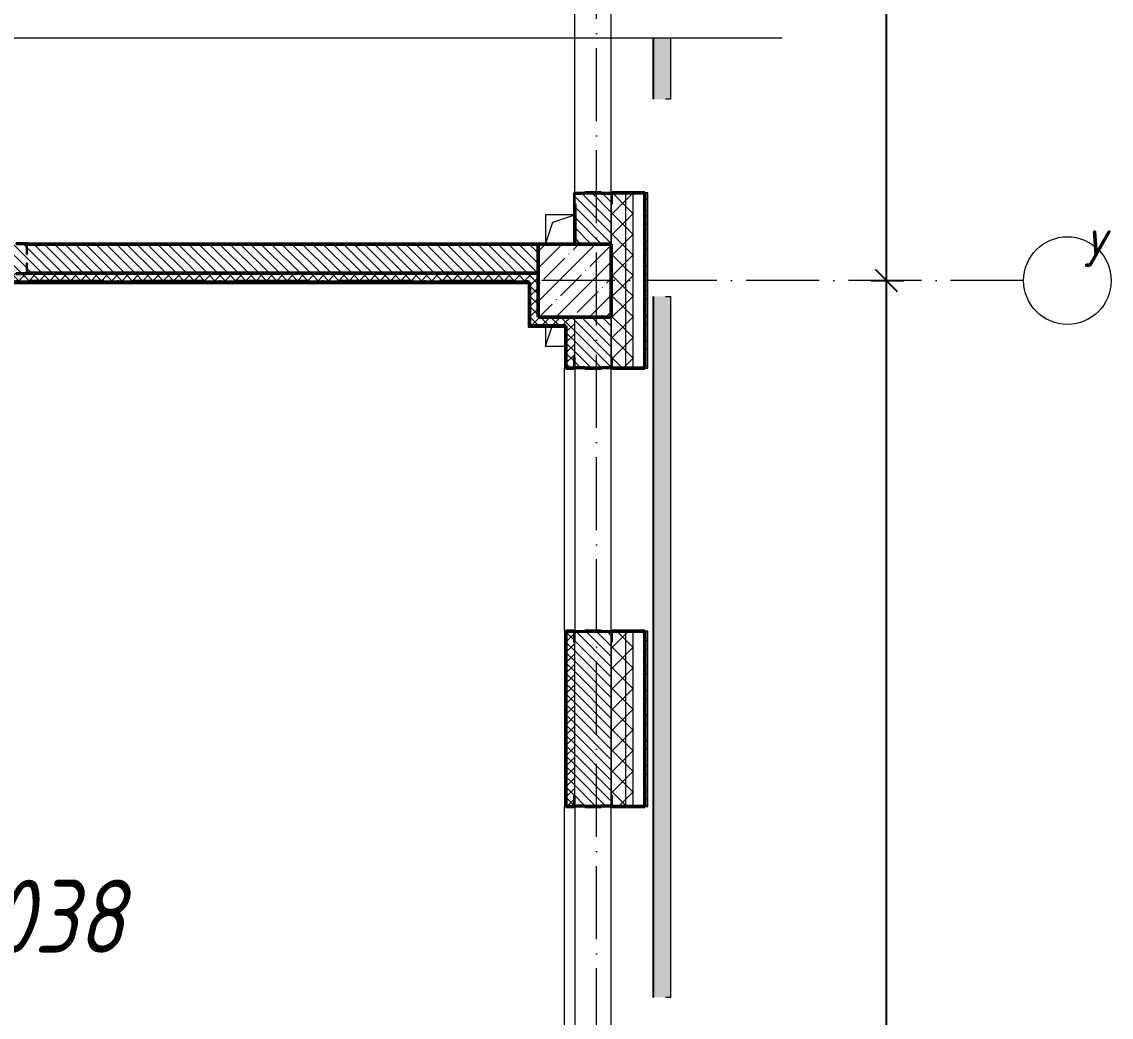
# Model space of a CAD drawing. Header units: millimetres. Extents: x -401725 to 250493, y 305116 to 802890.
# Drawn here: x 81553 to 89015, y 339830 to 346646 of the extents above; entities that cross this region are included whole.
import ezdxf

# ---------------------------------------------------------------- set-up
doc = ezdxf.new("R2010")
doc.units = ezdxf.units.MM
doc.linetypes.add('50_200_ШТРИХ_1Т_ш5_п1_п1_', pattern=[700, 500, -100, 0, -100])
for name, color, linetype, lineweight in [('A-____-____-DIMS', 7, 'Continuous', 9), ('A-DETL-GENF-OTLN', 7, 'Continuous', 9), ('A-GENM-____-MCUT', 7, 'Continuous', 25), ('A-GENM-____-OTLN', 7, 'Continuous', 9), ('A-GENM-____-OTLN-1', 7, 'Continuous', 25), ('A-GLAZ-____-OTLN', 7, 'Continuous', 9), ('A-WALL-____-MCUT-2', 7, 'Continuous', 50), ('A-WALL-____-MCUT-3', 7, 'Continuous', 9), ('A-WALL-____-OTLN', 7, 'Continuous', 9), ('A-WALL-____-PATT-1', 7, 'Continuous', 9), ('A-WALL-FNSH-MCUT-1', 7, 'Continuous', 9), ('S-COLS-____-MCUT', 7, 'Continuous', 50), ('S-COLS-____-OTLN', 7, 'Continuous', 9), ('S-GRID-____-IDEN', 7, 'Continuous', 9), ('S-GRID-____-OTLN-1', 7, '50_200_ШТРИХ_1Т_ш5_п1_п1_', 9), ('Марки помещений', 7, 'Continuous', 9)]:
    doc.layers.add(name, color=color, linetype=linetype, lineweight=lineweight)
doc.layers.add('A-GLAZ-____-OTLN-1', color=7, linetype='Continuous', lineweight=9, true_color=0xc0c0c0)
doc.layers.add('A-WALL-____-PATT-2', color=7, linetype='Continuous', lineweight=9, true_color=0x787878)
doc.styles.add('ISOCPEUR_I', font='isocpeui.ttf', dxfattribs={"width": 0.9, "height": 2.5})
doc.styles.add('ISOCPEUR_I_3', font='isocpeui.ttf', dxfattribs={"width": 0.85, "height": 2.2})
doc.dimstyles.new('ISO-2_5_0_9К_БОЛЬШОЙ_ОСИ', dxfattribs={"dimscale": 304.8, "dimtxt": 248.995294, "dimasz": 0.492126, "dimexe": 0.393701, "dimexo": 0, "dimgap": 0, "dimtad": 1, "dimdec": 0, "dimzin": 0, "dimdsep": 46, "dimtxsty": 'ISOCPEUR_I', "dimblk1": 'OBLIQUE', "dimblk2": 'OBLIQUE', "dimsah": 1, "dimcen": 0.09, "dimdle": 0.393701, "dimazin": 0, "dimtfac": 1, "dimtdec": 4, "dimtix": 1, "dimtmove": 0, "dimatfit": 3, "dimfxl": 1, "dimtvp": 1, "dimtolj": 1, "dimtzin": 0, "dimarcsym": 2})
pattern_1 = [(135, (-15659.08, 310542.9), (-35.35534, -35.35534), [])]
pattern_2 = [(45, (-15659.08, 310542.9), (-35.35534, 35.35534), []), (135, (-15659.08, 310542.9), (-35.35534, -35.35534), [])]
pattern_3 = [(45, (-15659.08, 310542.9), (-70.71068, 70.71068), []), (135, (-15659.08, 310542.9), (-70.71068, -70.71068), [])]

# ---------------------------------------------------------------- blocks, each defined once
blk = doc.blocks.new('BSC_Колонна _Прямоугольная - 500х500-V28-АР1_План отверстий 2 этажа в осях 1-64_А-ГГ')
at = {"layer": 'S-COLS-____-OTLN'}
h = blk.add_hatch(dxfattribs=at)
h.set_pattern_fill('FP_57', color=256, style=0, pattern_type=2)
h.set_pattern_definition([(45, (-101000, -34331.04), (-114.04925, 114.04925), []), (45, (-100885.95, -34331.04), (-114.04925, 114.04925), [201.613, -40.323, 3.353, -36.97])])
h.paths.add_polyline_path([(-250, -250), (250, -250), (250, 250), (-250, 250), (-250, -55.4)], flags=0)
at = {"layer": 'S-COLS-____-MCUT'}
for p, q in [((250, 250), (-250, 250)), ((-250, 250), (-250, -250)), ((250, -250), (250, 250)), ((-250, -250), (250, -250))]:
    blk.add_line(p, q, dxfattribs=at)
blk = doc.blocks.new('Фахверк_СКБ_Уголок - 250_2700-27497298-АР1_План отверстий 2 этажа в осях 1-64_А-ГГ')
at = {"layer": 'A-GENM-____-MCUT'}
for p, q in [((200, 181), (125, 181)), ((125, 181), (125, 106)), ((131, 106), (131, 175)), ((131, 175), (200, 175)), ((200, 175), (200, 181)), ((125, 106), (131, 106)), ((131, -6), (125, -6)), ((125, -6), (125, -81)), ((131, -75), (131, -6)), ((125, -81), (200, -81)), ((200, -75), (131, -75)), ((200, -81), (200, -75))]:
    blk.add_line(p, q, dxfattribs=at)
blk = doc.blocks.new('Фахверк_СКБ_Уголок - 200_3550-28267367-АР1_План отверстий 2 этажа в осях 1-64_А-ГГ')
at = {"layer": 'A-GENM-____-MCUT'}
for p, q in [((200, 156), (125, 156)), ((125, 156), (125, 81)), ((131, 81), (131, 150)), ((131, 150), (200, 150)), ((200, 150), (200, 156)), ((125, 81), (131, 81)), ((131, 19), (125, 19)), ((125, 19), (125, -56)), ((131, -50), (131, 19)), ((125, -56), (200, -56)), ((200, -50), (131, -50)), ((200, -56), (200, -50))]:
    blk.add_line(p, q, dxfattribs=at)
blk = doc.blocks.new('AR_Отверстие прямоугольное _в плите_ - AR_Отверстие прямоугольное _в плите_-V168-АР1_План отверстий 2 этажа в осях 1-64_А-ГГ')
at = {"layer": 'A-GENM-____-OTLN'}
for p, q in [((100, 100), (-100, 100)), ((-100, 100), (-100, -100)), ((-50, 50), (100, 100)), ((-100, -100), (-50, 50))]:
    blk.add_line(p, q, dxfattribs=at)
blk = doc.blocks.new('AR_Отверстие прямоугольное _в плите_ - AR_Отверстие прямоугольное _в плите_-30511571-АР1_План отверстий 2 этажа в осях 1-64_А-ГГ')
at = {"layer": 'A-GENM-____-OTLN'}
for p, q in [((-100, 30), (-100, -100)), ((-100, -100), (-56.7, 30)), ((-100, -100), (30, -100))]:
    blk.add_line(p, q, dxfattribs=at)
blk = doc.blocks.new('Отлив_СКБ - Отлив витража_120_НВФ-V196-АР1_План отверстий 2 этажа в осях 1-64_А-ГГ')
at = {"layer": 'A-GLAZ-____-OTLN-1'}
for points in [[(0, -2), (420.1, -2), (420.1, 0), (0, 0)], [(0, -63), (0, -120), (420.1, -120), (420.1, -2), (0, -2)]]:
    blk.add_hatch(color=256, dxfattribs=at).paths.add_polyline_path(points, flags=0)
at = {"layer": 'A-GLAZ-____-OTLN'}
for p, q in [((0, 0), (420.1, 0)), ((420.1, -2), (0, -2)), ((0, -120), (0, -83)), ((0, -120), (420.1, -120))]:
    blk.add_line(p, q, dxfattribs=at)
blk = doc.blocks.new('Отлив_СКБ - Отлив витража_120_НВФ-31885688-АР1_План отверстий 2 этажа в осях 1-64_А-ГГ')
at = {"layer": 'A-GLAZ-____-OTLN-1'}
for points in [[(4112.6, -2), (4800, -2), (4800, 0), (0, 0), (0, -2), (2345.2, -2)], [(4112.6, -120), (4800, -120), (4800, -2), (0, -2), (0, -120), (2345.2, -120)]]:
    blk.add_hatch(color=256, dxfattribs=at).paths.add_polyline_path(points, flags=0)
at = {"layer": 'A-GLAZ-____-OTLN'}
for p, q in [((0, 0), (4800, 0)), ((4800, -2), (0, -2)), ((0, -120), (0, -83)), ((0, -120), (4800, -120)), ((4800, -83), (4800, -120))]:
    blk.add_line(p, q, dxfattribs=at)
blk = doc.blocks.new('DET_L_Линия разрыва - М100-27490010-АР1_План отверстий 2 этажа в осях 1-64_А-ГГ')
at = {"layer": 'A-DETL-GENF-OTLN'}
blk.add_line((14100, 0), (0, 0), dxfattribs=at)
blk = doc.blocks.new('Ось сетки - Круг_Ø6_00__ISO-2_5_0_9K_-25732049-АР1_План отверстий 2 этажа в осях 1-64_А-ГГ')
at = {"layer": 'S-GRID-____-IDEN'}
blk.add_circle((0, 0), 3, dxfattribs=at)
blk = doc.blocks.new('_Oblique')
at = {"color": 0, "linetype": 'ByBlock', "lineweight": -2}
blk.add_line((-0.5, -0.5), (0.5, 0.5), dxfattribs=at)
blk = doc.blocks.new('*D9390')
at = {"layer": 'A-____-____-DIMS', "color": 0, "lineweight": -2, "transparency": 16777216}
for p, q in [((87475.2, 338753.9), (87475.2, 344993.9)), ((87369.1, 344873.9), (87595.2, 344873.9)), ((87369.1, 338873.9), (87595.2, 338873.9))]:
    blk.add_line(p, q, dxfattribs=at)
at = {"layer": 'Defpoints', "color": 0, "transparency": 16777216}
for p in [(87369.1, 344873.9), (87475.2, 344873.9), (87369.1, 338873.9)]:
    blk.add_point(p, dxfattribs=at)
at = {"layer": 'A-____-____-DIMS', "color": 0, "lineweight": -2, "transparency": 16777216, "xscale": 150, "yscale": 150, "zscale": 150}
for p, rotation in [((87475.2, 344873.9), 90), ((87475.2, 338873.9), 270)]:
    blk.add_blockref('_Oblique', p, dxfattribs=dict(at, rotation=rotation))
at = {"layer": 'A-____-____-DIMS', "color": 0, "transparency": 16777216, "insert": (87473.9, 341873.9), "char_height": 2.5, "width": 758.478, "attachment_point": 5, "rotation": 90, "style": 'ISOCPEUR_I'}
blk.add_mtext('\\A1;6000', dxfattribs=at)
blk = doc.blocks.new('*D9391')
at = {"layer": 'A-____-____-DIMS', "color": 0, "lineweight": -2, "transparency": 16777216}
for p, q in [((87475.2, 344753.9), (87475.2, 347993.9)), ((87369.1, 347873.9), (87595.2, 347873.9)), ((87369.1, 344873.9), (87595.2, 344873.9))]:
    blk.add_line(p, q, dxfattribs=at)
at = {"layer": 'Defpoints', "color": 0, "transparency": 16777216}
for p in [(87369.1, 347873.9), (87475.2, 347873.9), (87369.1, 344873.9)]:
    blk.add_point(p, dxfattribs=at)
at = {"layer": 'A-____-____-DIMS', "color": 0, "lineweight": -2, "transparency": 16777216, "xscale": 150, "yscale": 150, "zscale": 150}
for p, rotation in [((87475.2, 347873.9), 90), ((87475.2, 344873.9), 270)]:
    blk.add_blockref('_Oblique', p, dxfattribs=dict(at, rotation=rotation))
at = {"layer": 'A-____-____-DIMS', "color": 0, "transparency": 16777216, "insert": (87473.9, 346373.9), "char_height": 2.5, "width": 758.478, "attachment_point": 5, "rotation": 90, "style": 'ISOCPEUR_I'}
blk.add_mtext('\\A1;3000', dxfattribs=at)

msp = doc.modelspace()

# ---------------------------------------------------------------- hatches: boundary and pattern name
at = {"layer": 'A-WALL-____-PATT-1'}
h = msp.add_hatch(dxfattribs=at)
h.set_pattern_fill('FP_1', color=256, style=0, pattern_type=2)
h.set_pattern_definition(pattern_3)
h.paths.add_polyline_path([(85690.9187, 308523.9433), (85690.9187, 309473.9433), (85596.9187, 309473.9433), (85596.9187, 309398.9433), (85590.9187, 309398.9433), (85590.9187, 308523.9433)], flags=0)
h.paths.add_polyline_path([(85596.9187, 311273.9433), (85690.9187, 311273.9433), (85690.9187, 312473.9433), (85596.9187, 312473.9433), (85596.9187, 312398.9433), (85590.9187, 312398.9433), (85590.9187, 311348.9433), (85596.9187, 311348.9433), (85596.9187, 311278.8098)], flags=0)
h.paths.add_polyline_path([(85596.9187, 314273.9433), (85690.9187, 314273.9433), (85690.9187, 315473.9433), (85596.9187, 315473.9433), (85596.9187, 315398.9433), (85590.9187, 315398.9433), (85590.9187, 314348.9433), (85596.9187, 314348.9433), (85596.9187, 314279.9433)], flags=0)
h.paths.add_polyline_path([(85690.9187, 317273.9433), (85690.9187, 318473.9433), (85596.9187, 318473.9433), (85596.9187, 318398.9433), (85590.9187, 318398.9433), (85590.9187, 317348.9433), (85596.9187, 317348.9433), (85596.9187, 317273.9433)], flags=0)
h.paths.add_polyline_path([(85690.9187, 320273.9433), (85690.9187, 321473.9433), (85596.9187, 321473.9433), (85596.9187, 321398.9433), (85590.9187, 321398.9433), (85590.9187, 320348.9433), (85596.9187, 320348.9433), (85596.9187, 320273.9433)], flags=0)
h.paths.add_polyline_path([(85690.9187, 323273.9433), (85690.9187, 324473.9433), (85596.9187, 324473.9433), (85596.9187, 324398.9433), (85590.9187, 324398.9433), (85590.9187, 323348.9433), (85596.9187, 323348.9433), (85596.9187, 323273.9433)], flags=0)
h.paths.add_polyline_path([(85596.9187, 326273.9433), (85690.9187, 326273.9433), (85690.9187, 327473.9433), (85596.9187, 327473.9433), (85596.9187, 327398.9433), (85590.9187, 327398.9433), (85590.9187, 326348.9433), (85596.9187, 326348.9433), (85596.9187, 326279.9433)], flags=0)
h.paths.add_polyline_path([(85596.9187, 329273.9433), (85690.9187, 329273.9433), (85690.9187, 330473.9433), (85596.9187, 330473.9433), (85596.9187, 330398.9433), (85590.9187, 330398.9433), (85590.9187, 329348.9433), (85596.9187, 329348.9433), (85596.9187, 329279.9433)], flags=0)
h.paths.add_polyline_path([(85690.9187, 335273.9433), (85690.9187, 336473.9433), (85596.9187, 336473.9433), (85596.9187, 336398.9433), (85590.9187, 336398.9433), (85590.9187, 335348.9433), (85596.9187, 335348.9433), (85596.9187, 335273.9433)], flags=0)
h.paths.add_polyline_path([(85596.9187, 338273.9433), (85690.9187, 338273.9433), (85690.9187, 339473.9433), (85596.9187, 339473.9433), (85596.9187, 339398.9433), (85590.9187, 339398.9433), (85590.9187, 338348.9433), (85596.9187, 338348.9433), (85596.9187, 338279.9433)], flags=0)
h.paths.add_polyline_path([(85596.9187, 341273.9433), (85690.9187, 341273.9433), (85690.9187, 342473.9433), (85596.9187, 342473.9433), (85596.9187, 342398.9433), (85590.9187, 342398.9433), (85590.9187, 341348.9433), (85596.9187, 341348.9433), (85596.9187, 341279.9433)], flags=0)
h.paths.add_polyline_path([(85690.9187, 344273.9433), (85690.9187, 345473.9433), (85596.9187, 345473.9433), (85596.9187, 345398.9433), (85590.9187, 345398.9433), (85590.9187, 344348.9433), (85596.9187, 344348.9433), (85596.9187, 344273.9433)], flags=0)
h.paths.add_polyline_path([(85596.9187, 347273.9433), (85690.9187, 347273.9433), (85690.9187, 348473.9433), (85596.9187, 348473.9433), (85596.9187, 348398.9433), (85590.9187, 348398.9433), (85590.9187, 347348.9433), (85596.9187, 347348.9433), (85596.9187, 347279.9433)], flags=0)
h.paths.add_polyline_path([(85690.9187, 350273.9433), (85690.9187, 351473.9433), (85596.9187, 351473.9433), (85596.9187, 351398.9433), (85590.9187, 351398.9433), (85590.9187, 350348.9433), (85596.9187, 350348.9433), (85596.9187, 350273.9433)], flags=0)
h.paths.add_polyline_path([(85596.9187, 356273.9433), (85690.9187, 356273.9433), (85690.9187, 357338.9433), (85590.9187, 357338.9433), (85590.9187, 356348.9433), (85596.9187, 356348.9433), (85596.9187, 356279.9433)], flags=0)
h = msp.add_hatch(dxfattribs=at)
h.set_pattern_fill('FP_1', color=256, style=0, pattern_type=2)
h.set_pattern_definition(pattern_3)
h.paths.add_polyline_path([(85690.9187, 308473.9433), (85740.9187, 308473.9433), (85740.9187, 309473.9433), (85690.9187, 309473.9433), (85690.9187, 308523.9433)], flags=0)
h.paths.add_polyline_path([(85690.9187, 311273.9433), (85740.9187, 311273.9433), (85740.9187, 312473.9433), (85690.9187, 312473.9433), (85690.9187, 311278.8098)], flags=0)
h.paths.add_polyline_path([(85740.9187, 314273.9433), (85740.9187, 315473.9433), (85690.9187, 315473.9433), (85690.9187, 314273.9433)], flags=0)
h.paths.add_polyline_path([(85690.9187, 317273.9433), (85740.9187, 317273.9433), (85740.9187, 318473.9433), (85690.9187, 318473.9433), (85690.9187, 317298.7678)], flags=0)
h.paths.add_polyline_path([(85690.9187, 320273.9433), (85740.9187, 320273.9433), (85740.9187, 321473.9433), (85690.9187, 321473.9433), (85690.9187, 320738.7438)], flags=0)
h.paths.add_polyline_path([(85740.9187, 323273.9433), (85740.9187, 324473.9433), (85690.9187, 324473.9433), (85690.9187, 323273.9433)], flags=0)
h.paths.add_polyline_path([(85690.9187, 326273.9433), (85740.9187, 326273.9433), (85740.9187, 327473.9433), (85690.9187, 327473.9433), (85690.9187, 326758.7018)], flags=0)
h.paths.add_polyline_path([(85690.9187, 329273.9433), (85740.9187, 329273.9433), (85740.9187, 330473.9433), (85690.9187, 330473.9433), (85690.9187, 330198.6778)], flags=0)
h.paths.add_polyline_path([(85740.9187, 335273.9433), (85740.9187, 336473.9433), (85690.9187, 336473.9433), (85690.9187, 335273.9433)], flags=0)
h.paths.add_polyline_path([(85740.9187, 338273.9433), (85740.9187, 339473.9433), (85690.9187, 339473.9433), (85690.9187, 338273.9433)], flags=0)
h.paths.add_polyline_path([(85740.9187, 341273.9433), (85740.9187, 342473.9433), (85690.9187, 342473.9433), (85690.9187, 341273.9433)], flags=0)
h.paths.add_polyline_path([(85740.9187, 344273.9433), (85740.9187, 345473.9433), (85690.9187, 345473.9433), (85690.9187, 344273.9433)], flags=0)
h.paths.add_polyline_path([(85690.9187, 347273.9433), (85740.9187, 347273.9433), (85740.9187, 348473.9433), (85690.9187, 348473.9433), (85690.9187, 347398.5577)], flags=0)
h.paths.add_polyline_path([(85740.9187, 350273.9433), (85740.9187, 351473.9433), (85690.9187, 351473.9433), (85690.9187, 350273.9433)], flags=0)
h.paths.add_polyline_path([(85690.9187, 356273.9433), (85740.9187, 356273.9433), (85740.9187, 357338.9433), (85690.9187, 357338.9433), (85690.9187, 356858.4916)], flags=0)
h = msp.add_hatch(dxfattribs=at)
h.set_pattern_fill('FP_3', color=256, style=0, pattern_type=2)
h.set_pattern_definition([(45, (-15659.08, 310542.9), (-85.53659, 85.53659), []), (45, (-15602.06, 310542.9), (-85.53659, 85.53659), [])])
h.paths.add_polyline_path([(85820.9187, 308373.9433), (85840.9187, 308373.9433), (85840.9187, 309473.9433), (85820.9187, 309473.9433), (85820.9187, 308393.9433)], flags=0)
h.paths.add_polyline_path([(85840.9187, 311273.9433), (85840.9187, 312473.9433), (85820.9187, 312473.9433), (85820.9187, 311273.9433)], flags=0)
h.paths.add_polyline_path([(85840.9187, 314273.9433), (85840.9187, 315473.9433), (85820.9187, 315473.9433), (85820.9187, 314273.9433)], flags=0)
h.paths.add_polyline_path([(85840.9187, 317273.9433), (85840.9187, 318473.9433), (85820.9187, 318473.9433), (85820.9187, 317273.9433)], flags=0)
h.paths.add_polyline_path([(85820.9187, 320273.9433), (85840.9187, 320273.9433), (85840.9187, 321473.9433), (85820.9187, 321473.9433), (85820.9187, 320738.7438)], flags=0)
h.paths.add_polyline_path([(85820.9187, 323273.9433), (85840.9187, 323273.9433), (85840.9187, 324473.9433), (85820.9187, 324473.9433), (85820.9187, 323318.7258)], flags=0)
h.paths.add_polyline_path([(85820.9187, 326273.9433), (85840.9187, 326273.9433), (85840.9187, 327473.9433), (85820.9187, 327473.9433), (85820.9187, 326758.7018)], flags=0)
h.paths.add_polyline_path([(85820.9187, 329273.9433), (85840.9187, 329273.9433), (85840.9187, 330473.9433), (85820.9187, 330473.9433), (85820.9187, 330198.6778)], flags=0)
h.paths.add_polyline_path([(85840.9187, 335273.9433), (85840.9187, 336473.9433), (85820.9187, 336473.9433), (85820.9187, 335273.9433)], flags=0)
h.paths.add_polyline_path([(85820.9187, 338273.9433), (85840.9187, 338273.9433), (85840.9187, 339473.9433), (85820.9187, 339473.9433), (85820.9187, 338798.6177)], flags=0)
h.paths.add_polyline_path([(85820.9187, 341273.9433), (85840.9187, 341273.9433), (85840.9187, 342473.9433), (85820.9187, 342473.9433), (85820.9187, 342238.5937)], flags=0)
h.paths.add_polyline_path([(85820.9187, 344273.9433), (85840.9187, 344273.9433), (85840.9187, 345473.9433), (85820.9187, 345473.9433), (85820.9187, 344818.5757)], flags=0)
h.paths.add_polyline_path([(85840.9187, 347273.9433), (85840.9187, 348473.9433), (85820.9187, 348473.9433), (85820.9187, 347273.9433)], flags=0)
h.paths.add_polyline_path([(85820.9187, 350273.9433), (85840.9187, 350273.9433), (85840.9187, 351473.9433), (85820.9187, 351473.9433), (85820.9187, 350838.5337)], flags=0)
h.paths.add_polyline_path([(85840.9187, 356273.9433), (85840.9187, 357338.9433), (85820.9187, 357338.9433), (85820.9187, 356273.9433)], flags=0)
h = msp.add_hatch(dxfattribs=at)
h.set_pattern_fill('FP_6', color=256, style=0, pattern_type=2)
h.set_pattern_definition(pattern_1)
h.paths.add_polyline_path([(85521.9187, 345123.9433), (85590.9187, 345123.9433), (85590.9187, 345467.9433), (85521.9187, 345467.9433), (85521.9187, 345473.9433), (85409.9187, 345473.9433), (85409.9187, 345467.9433), (85340.9187, 345467.9433), (85340.9187, 345123.9433)], flags=0)
h.paths.add_polyline_path([(85521.9187, 347273.9433), (85521.9187, 347279.9433), (85590.9187, 347279.9433), (85590.9187, 347623.9433), (85340.9187, 347623.9433), (85340.9187, 347279.9433), (85409.9187, 347279.9433), (85409.9187, 347273.9433)], flags=0)
h = msp.add_hatch(dxfattribs=at)
h.set_pattern_fill('FP_6', color=256, style=0, pattern_type=2)
h.set_pattern_definition(pattern_1)
h.paths.add_polyline_path([(85090.9187, 344923.9433), (85090.9187, 345123.9433), (81590.9187, 345123.9433), (81590.9187, 345054.9433), (81584.9187, 345054.9433), (81584.9187, 345123.9433), (78090.9187, 345123.9433), (78090.9187, 344923.9433), (81584.9187, 344923.9433), (81584.9187, 344992.9433), (81590.9187, 344992.9433), (81590.9187, 344923.9433), (85072.6935, 344923.9433)], flags=0)
h = msp.add_hatch(dxfattribs=at)
h.set_pattern_fill('FP_6', color=256, style=0, pattern_type=2)
h.set_pattern_definition(pattern_1)
h.paths.add_polyline_path([(85521.9187, 339123.9433), (85590.9187, 339123.9433), (85590.9187, 339467.9433), (85521.9187, 339467.9433), (85521.9187, 339473.9433), (85409.9187, 339473.9433), (85409.9187, 339467.9433), (85340.9187, 339467.9433), (85340.9187, 339123.9433), (85514.5596, 339123.9433)], flags=0)
h.paths.add_polyline_path([(85521.9187, 341273.9433), (85521.9187, 341279.9433), (85590.9187, 341279.9433), (85590.9187, 342467.9433), (85521.9187, 342467.9433), (85521.9187, 342473.9433), (85409.9187, 342473.9433), (85409.9187, 342467.9433), (85340.9187, 342467.9433), (85340.9187, 341279.9433), (85409.9187, 341279.9433), (85409.9187, 341273.9433)], flags=0)
h.paths.add_polyline_path([(85521.9187, 344273.9433), (85521.9187, 344279.9433), (85590.9187, 344279.9433), (85590.9187, 344623.9433), (85340.9187, 344623.9433), (85340.9187, 344279.9433), (85409.9187, 344279.9433), (85409.9187, 344273.9433), (85514.5596, 344273.9433)], flags=0)
at = {"layer": 'A-WALL-____-PATT-2'}
h = msp.add_hatch(dxfattribs=at)
h.set_pattern_fill('FP_7', color=256, style=0, pattern_type=2)
h.set_pattern_definition(pattern_2)
h.paths.add_polyline_path([(85020.9187, 344863.9433), (85030.9187, 344863.9433), (85030.9187, 344923.9433), (81590.9187, 344923.9433), (81590.9187, 344917.9433), (81515.9187, 344917.9433), (81515.9187, 344923.9433), (78250.9187, 344923.9433), (78250.9187, 344863.9433), (83305.2292, 344863.9433)], flags=0)
h = msp.add_hatch(dxfattribs=at)
h.set_pattern_fill('FP_7', color=256, style=0, pattern_type=2)
h.set_pattern_definition(pattern_2)
h.paths.add_polyline_path([(85090.9187, 344563.9433), (85090.9187, 344923.9433), (85030.9187, 344923.9433), (85030.9187, 344563.9433), (85072.6935, 344563.9433)], flags=0)
h = msp.add_hatch(dxfattribs=at)
h.set_pattern_fill('FP_7', color=256, style=0, pattern_type=2)
h.set_pattern_definition(pattern_2)
h.paths.add_polyline_path([(85090.9187, 344563.9433), (85280.9187, 344563.9433), (85280.9187, 344623.9433), (85090.9187, 344623.9433)], flags=0)
h = msp.add_hatch(dxfattribs=at)
h.set_pattern_fill('FP_7', color=256, style=0, pattern_type=2)
h.set_pattern_definition(pattern_2)
h.paths.add_polyline_path([(85280.9187, 339123.9433), (85340.9187, 339123.9433), (85340.9187, 339398.9433), (85334.9187, 339398.9433), (85334.9187, 339473.9433), (85280.9187, 339473.9433), (85280.9187, 339183.9433)], flags=0)
h.paths.add_polyline_path([(85280.9187, 341273.9433), (85334.9187, 341273.9433), (85334.9187, 341348.9433), (85340.9187, 341348.9433), (85340.9187, 342398.9433), (85334.9187, 342398.9433), (85334.9187, 342473.9433), (85280.9187, 342473.9433), (85280.9187, 341279.9433)], flags=0)
h.paths.add_polyline_path([(85334.9187, 344273.9433), (85334.9187, 344348.9433), (85340.9187, 344348.9433), (85340.9187, 344623.9433), (85280.9187, 344623.9433), (85280.9187, 344273.9433)], flags=0)

# ---------------------------------------------------------------- linework, layer by layer
at = {"layer": 'A-WALL-____-MCUT-2'}
for p, q in [((85521.9187, 345473.9433), (85409.9187, 345473.9433)), ((85820.9187, 345473.9433), (85596.9187, 345473.9433)), ((85820.9187, 344273.9433), (85820.9187, 345473.9433)), ((85340.9187, 345398.9433), (85340.9187, 345123.9433)), ((85090.9187, 345123.9433), (81590.9187, 345123.9433)), ((81590.9187, 344923.9433), (85090.9187, 344923.9433)), ((78250.9187, 344863.9433), (85030.9187, 344863.9433)), ((85030.9187, 344563.9433), (85030.9187, 344863.9433)), ((85280.9187, 344563.9433), (85030.9187, 344563.9433)), ((85280.9187, 344273.9433), (85280.9187, 344563.9433)), ((85280.9187, 344273.9433), (85334.9187, 344273.9433)), ((85409.9187, 344273.9433), (85521.9187, 344273.9433)), ((85596.9187, 344273.9433), (85820.9187, 344273.9433)), ((85334.9187, 342473.9433), (85280.9187, 342473.9433)), ((85280.9187, 341273.9433), (85280.9187, 342473.9433)), ((85521.9187, 342473.9433), (85409.9187, 342473.9433)), ((85820.9187, 342473.9433), (85596.9187, 342473.9433)), ((85820.9187, 341273.9433), (85820.9187, 342473.9433)), ((85280.9187, 341273.9433), (85334.9187, 341273.9433)), ((85409.9187, 341273.9433), (85521.9187, 341273.9433)), ((85596.9187, 341273.9433), (85820.9187, 341273.9433))]:
    msp.add_line(p, q, dxfattribs=at)
at = {"layer": 'A-WALL-____-MCUT-3'}
for p, q in [((85690.9187, 344273.9433), (85690.9187, 345473.9433)), ((85740.9187, 344273.9433), (85740.9187, 345473.9433)), ((85590.9187, 345123.9433), (85590.9187, 345398.9433)), ((85590.9187, 345398.9433), (85590.9187, 345123.9433)), ((85340.9187, 344348.9433), (85340.9187, 344623.9433)), ((85590.9187, 344348.9433), (85590.9187, 344623.9433)), ((85590.9187, 344623.9433), (85590.9187, 344348.9433)), ((85690.9187, 341273.9433), (85690.9187, 342473.9433)), ((85740.9187, 341273.9433), (85740.9187, 342473.9433)), ((85340.9187, 341348.9433), (85340.9187, 342398.9433)), ((85590.9187, 341348.9433), (85590.9187, 342398.9433)), ((85590.9187, 342398.9433), (85590.9187, 341348.9433))]:
    msp.add_line(p, q, dxfattribs=at)
at = {"layer": 'A-WALL-____-OTLN'}
for p, q in [((85340.9187, 345473.9433), (85340.9187, 347273.9433)), ((85590.9187, 345473.9433), (85590.9187, 347273.9433)), ((85270.9187, 342473.9433), (85270.9187, 344273.9433)), ((85340.9187, 344273.9433), (85340.9187, 342473.9433)), ((85590.9187, 342473.9433), (85590.9187, 344273.9433)), ((85270.9187, 339473.9433), (85270.9187, 341273.9433)), ((85340.9187, 341273.9433), (85340.9187, 339473.9433)), ((85590.9187, 339473.9433), (85590.9187, 341273.9433))]:
    msp.add_line(p, q, dxfattribs=at)
at = {"layer": 'A-WALL-FNSH-MCUT-1'}
for p, q in [((85840.9187, 345473.9433), (85820.9187, 345473.9433)), ((85820.9187, 345473.9433), (85820.9187, 344273.9433)), ((85840.9187, 344273.9433), (85840.9187, 345473.9433)), ((78260.9187, 344853.9433), (85020.9187, 344853.9433)), ((85020.9187, 344853.9433), (85020.9187, 344553.9433)), ((85020.9187, 344553.9433), (85270.9187, 344553.9433)), ((85270.9187, 344553.9433), (85270.9187, 344273.9433)), ((85270.9187, 344273.9433), (85280.9187, 344273.9433)), ((85820.9187, 344273.9433), (85840.9187, 344273.9433)), ((85270.9187, 342473.9433), (85270.9187, 341273.9433)), ((85280.9187, 342473.9433), (85270.9187, 342473.9433)), ((85840.9187, 342473.9433), (85820.9187, 342473.9433)), ((85820.9187, 342473.9433), (85820.9187, 341273.9433)), ((85840.9187, 341273.9433), (85840.9187, 342473.9433)), ((85270.9187, 341273.9433), (85280.9187, 341273.9433)), ((85820.9187, 341273.9433), (85840.9187, 341273.9433))]:
    msp.add_line(p, q, dxfattribs=at)
at = {"layer": 'S-GRID-____-OTLN-1'}
for p, q in [((85490.9187, 306060.2949), (85490.9187, 360423.8609)), ((88415.3253, 344873.9433), (77362.1831, 344873.9433))]:
    msp.add_line(p, q, dxfattribs=at)

# ---------------------------------------------------------------- block references
at = {"layer": 'A-DETL-GENF-OTLN', "rotation": 180}
msp.add_blockref('DET_L_Линия разрыва - М100-27490010-АР1_План отверстий 2 этажа в осях 1-64_А-ГГ', (86761.4337, 346535.6916), dxfattribs=at)
at = {"layer": 'A-GENM-____-OTLN'}
for name, p in [('AR_Отверстие прямоугольное _в плите_ - AR_Отверстие прямоугольное _в плите_-V168-АР1_План отверстий 2 этажа в осях 1-64_А-ГГ', (85240.9187, 345223.9433)), ('AR_Отверстие прямоугольное _в плите_ - AR_Отверстие прямоугольное _в плите_-30511571-АР1_План отверстий 2 этажа в осях 1-64_А-ГГ', (85240.9187, 344523.9433))]:
    msp.add_blockref(name, p, dxfattribs=at)
at = {"layer": 'A-GENM-____-OTLN-1'}
for name, p, rotation in [('Фахверк_СКБ_Уголок - 250_2700-27497298-АР1_План отверстий 2 этажа в осях 1-64_А-ГГ', (85415.9187, 345598.9433), 270), ('Фахверк_СКБ_Уголок - 200_3550-28267367-АР1_План отверстий 2 этажа в осях 1-64_А-ГГ', (81715.9187, 345073.9433), 180), ('Фахверк_СКБ_Уголок - 250_2700-27497298-АР1_План отверстий 2 этажа в осях 1-64_А-ГГ', (85515.9187, 344148.9433), 90), ('Фахверк_СКБ_Уголок - 250_2700-27497298-АР1_План отверстий 2 этажа в осях 1-64_А-ГГ', (85415.9187, 342598.9433), 269.9999999999999), ('Фахверк_СКБ_Уголок - 250_2700-27497298-АР1_План отверстий 2 этажа в осях 1-64_А-ГГ', (85515.9187, 341148.9433), 89.9999999999999)]:
    msp.add_blockref(name, p, dxfattribs=dict(at, rotation=rotation))
at = {"layer": 'A-GLAZ-____-OTLN', "rotation": 90}
for name, p in [('Отлив_СКБ - Отлив витража_120_НВФ-V196-АР1_План отверстий 2 этажа в осях 1-64_А-ГГ', (85878.4337, 346115.553)), ('Отлив_СКБ - Отлив витража_120_НВФ-31885688-АР1_План отверстий 2 этажа в осях 1-64_А-ГГ', (85878.4337, 339965.553))]:
    msp.add_blockref(name, p, dxfattribs=at)
at = {"layer": 'S-COLS-____-OTLN'}
msp.add_blockref('BSC_Колонна _Прямоугольная - 500х500-V28-АР1_План отверстий 2 этажа в осях 1-64_А-ГГ', (85340.9187, 344873.9433), dxfattribs=at)
at = {"layer": 'S-GRID-____-IDEN', "xscale": 99.99999999999993, "yscale": 99.99999999999993, "zscale": 99.99999999999993, "rotation": 89.9999999999998}
msp.add_blockref('Ось сетки - Круг_Ø6_00__ISO-2_5_0_9K_-25732049-АР1_План отверстий 2 этажа в осях 1-64_А-ГГ', (88715.3253, 344873.9433), dxfattribs=at)

# ---------------------------------------------------------------- texts
at = {"layer": 'S-GRID-____-IDEN', "insert": (88824.17, 345217.2728), "char_height": 250, "width": 223.670812, "attachment_point": 1, "style": 'ISOCPEUR_I'}
msp.add_mtext('\\fISOCPEUR|b0|i1|c204|p34|;\\W.9;У', dxfattribs=at)
at = {"layer": 'Марки помещений', "insert": (80928.5879, 340771.2909), "char_height": 500, "width": 785.65375, "attachment_point": 1, "style": 'ISOCPEUR_I_3'}
msp.add_mtext('2.038', dxfattribs=at)

# ---------------------------------------------------------------- dimensions: what is measured, and where the dimension line sits
at = {"layer": 'A-____-____-DIMS'}
for base, p1, p2, override, picture, middle in [((87475.1602, 347873.9433), (87369.0942, 344873.9433), (87369.0942, 347873.9433), {"dimpost": '<>', "dimfxl": 3000}, '*D9391', (87473.9102, 346373.9433)), ((87475.1602, 344873.9433), (87369.0942, 338873.9433), (87369.0942, 344873.9433), {"dimpost": '<>', "dimfxl": 6000}, '*D9390', (87473.9102, 341873.9433))]:
    dim = msp.add_linear_dim(base=base, p1=p1, p2=p2, angle=90, dimstyle='ISO-2_5_0_9К_БОЛЬШОЙ_ОСИ', override=override, dxfattribs=at)
    dim.commit()
    dim.dimension.update_dxf_attribs({"geometry": picture, "text_midpoint": middle})

doc.saveas('drawing.dxf')
